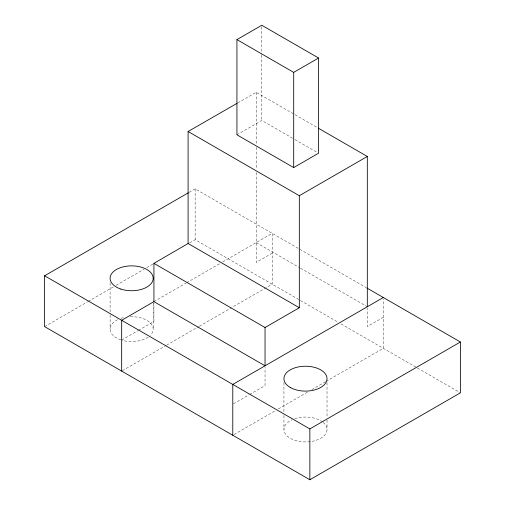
<?xml version="1.0" encoding="UTF-8"?>
<svg xmlns="http://www.w3.org/2000/svg" width="505" height="505" viewBox="0 0 505 505"><rect width="100%" height="100%" fill="white"/><g stroke="black" fill="none" stroke-linecap="round" stroke-linejoin="round"><path stroke-width="0.38" stroke-dasharray="2.52 1.89" d="M236.933 134.803L261.798 120.443L294.238 139.172M189.022 192.405L195.151 188.864L366.289 287.673M44.604 326.615L87.523 301.839M88.205 301.441L113.404 286.89M116.131 285.319L144.058 269.197M146.785 267.618L152.914 264.083M189.703 242.842L195.151 239.698L338.337 322.367M153.93 301.649L185.973 283.147M186.654 282.756L220.06 263.471M222.787 261.893L272.214 233.361L272.214 284.189L232.022 307.393M121.673 340.067L137.802 330.75M138.471 330.365L153.93 321.439L153.93 303.17M272.214 253.15L256.199 262.398L256.199 172.577M122.349 370.714L165.949 345.54M166.631 345.149L198.648 326.666M199.323 326.274L231.34 307.785M233.455 403.83L248.914 394.904M249.59 394.512L265.043 385.593L265.043 367.324M383.327 317.298L367.312 326.546L367.312 308.284M234.15 434.47L275.698 410.483M278.425 408.905L307.715 391.994M311.806 389.639L325.428 381.774M326.11 381.376L383.327 348.343L383.327 299.036M237.811 102.894L256.199 92.314L294.371 114.351M295.053 114.749L317.55 127.733M294.914 139.563L317.216 152.441M256.199 242.608L299.825 267.795M300.507 268.187L367.312 306.756M341.064 323.939L416.745 367.634M417.427 368.031L460.396 392.833M327.025 382.582L327.025 416.991M327.025 420.116L327.025 429.502M283.936 382.582L283.936 412.295M283.936 415.426L283.936 429.502M261.798 26.822L261.798 54.357M261.798 55.146L261.798 120.443M256.199 92.314L256.199 144.247M256.199 147.397L256.199 169.427M195.151 188.864L195.151 239.698M153.185 303.328L153.185 329.134M110.096 282.996L110.096 314.274M110.096 315.057L110.096 329.134M323.131 422.369A21.545 12.436 0 0 1 318.2 439.539A21.545 12.436 0 0 1 288.361 437.052A21.545 12.436 0 0 1 292.048 419.781M294.712 418.733A21.545 12.436 0 0 1 322.575 421.927M130.239 316.723A21.545 12.436 0 0 1 149.935 322.569A21.545 12.436 0 0 1 150.294 335.352M148.142 337.132A21.545 12.436 0 0 1 122.286 340.338M120.865 339.909A21.545 12.436 0 0 1 118.208 319.412M120.865 318.365A21.545 12.436 0 0 1 124.527 317.392"/><path stroke-width="0.76" d="M153.93 263.364L265.043 327.518L265.043 365.803L153.93 301.649L153.93 263.364L188.094 243.511L188.094 131.502L237.129 103.285M318.232 128.131L367.312 156.468L299.32 195.719L188.094 131.502M236.933 39.605L261.798 25.25L318.567 58.024L318.567 153.217L293.702 167.578L236.933 134.803L236.933 39.605L293.702 72.379L318.567 58.024M366.971 288.065L460.396 342.005L460.396 392.833L309.849 479.75L44.604 326.615L44.604 275.78L188.34 192.803M153.93 301.649L121.673 320.277L121.673 371.106M265.043 327.518L299.32 307.728L299.32 195.719M383.327 297.508L232.786 384.425L232.786 435.259M44.604 275.78L309.849 428.922L460.396 342.005M188.094 243.511L299.32 307.728M367.312 156.468L367.312 306.756M309.849 428.922L309.849 479.75M293.702 72.379L293.702 167.578M290.249 387.468A21.545 12.436 0 0 0 326.293 381.887A21.545 12.436 0 0 0 299.907 366.655A21.545 12.436 0 0 0 290.249 387.468M120.865 289.075A21.545 12.436 0 0 0 153.185 278.305A21.545 12.436 0 0 0 120.865 267.53A21.545 12.436 0 0 0 120.865 289.075"/></g></svg>
